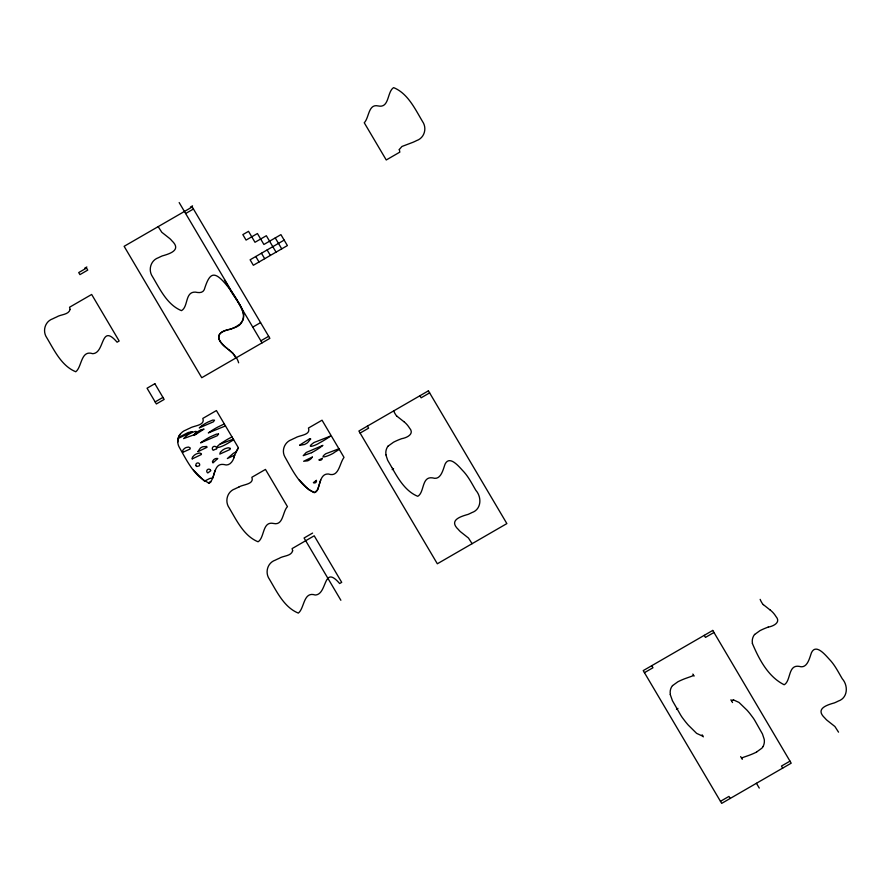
<?xml version="1.0" encoding="UTF-8"?>
<svg xmlns="http://www.w3.org/2000/svg" width="891" height="891" viewBox="0 0 891 891"><rect width="100%" height="100%" fill="white"/><g stroke="black" fill="none" stroke-linecap="round" stroke-linejoin="round"><path stroke-width="1.34" d="M234.288 456.292C233.308 461.237 229.388 466.65 223.886 464.501C212.704 462.752 215.889 479.002 209.029 482.922A3.196 3.096 -21.6 0 1 208.204 482.889L210.911 481.864A2.951 2.851 -21.6 0 1 209.029 482.978C194.349 476.73 186.887 460.625 179.325 447.36C175.527 440.822 179.024 432.391 186.007 429.974A57.392 55.587 -21.6 0 1 189.816 428.192C193.792 425.508 205.453 425.653 202.825 418.414L216.413 410.562L238.398 447.772L235.77 452.071A28.612 27.71 -21.6 0 0 233.397 453.307L227.361 458.542L234.667 455.167L238.398 447.772M320.671 480.071L317.653 489.682L314.657 492.556C299.966 486.408 292.515 470.225 284.953 456.994C281.155 450.456 284.652 442.025 291.635 439.608A57.392 55.587 -21.6 0 1 295.444 437.826C299.421 435.131 311.082 435.287 308.453 428.048L322.041 420.196L344.026 457.406C339.449 463.186 339.014 477.676 328.534 474.023C317.486 473.166 320.86 493.113 313.832 492.534L308.52 489.538L299.086 479.714M234.422 455.914L234.667 455.167L233.654 458.097M215.043 470.437L212.826 477.944L209.775 478.478L204.496 481.14L193.458 470.092M388.253 446.012L393.532 442.203A66.123 64.041 -21.6 0 1 401.741 438.662C406.897 437.782 414.85 433.973 409.492 428.003A25.984 25.171 -21.6 0 0 403.801 421.577M672.582 685.602L677.862 681.793A66.123 64.041 -21.6 0 1 686.081 678.251L690.525 676.681A25.115 24.324 -21.6 0 0 692.563 675.879L693.599 675.333M754.688 634.47L759.956 630.661A66.123 64.041 -21.6 0 1 768.176 627.119M225.49 425.931L208.327 432.892L211.679 430.643A97.687 94.613 -21.6 0 1 217.549 427.19L224.309 423.927M231.983 436.913A87.017 84.277 -21.6 0 0 224.443 441.179C210.61 449.643 219.063 448.886 229.121 442.526A85.48 82.796 -21.6 0 0 233.642 439.731M330.427 436.1L313.955 442.526C304.666 449.175 315.548 445.634 319.412 442.938A98.333 95.237 -21.6 0 0 323.188 440.833L324.825 439.853A70.879 68.652 -21.6 0 0 330.438 436.111M313.487 482.554L316.35 480.416M201.6 425.943L199.272 427.892L213.406 421.811L214.542 420.184L212.749 420.062L207.915 422.089A46.555 45.096 -21.6 0 0 201.589 425.931M299.677 445.121L309.678 438.728M84.701 268.191L86.828 266.966M190.407 207.091L192.534 205.854M185.64 213.517L193.447 209.006M284.162 240.113L250.104 259.793L253.345 265.273L287.392 245.582L280.921 234.634L263.903 244.479L257.432 233.531L246.072 240.091L242.842 234.611L248.522 231.337L254.993 242.285L266.342 235.725L276.043 252.142M252.766 327.12L260.573 322.609M155.145 401.908L162.942 397.397M260.851 340.808L268.659 336.297M360.109 433.071L368.618 428.159L367.404 426.098M429.629 392.886L421.12 397.809L419.906 395.749M392.174 469.624L393.588 468.8M312.596 533.074L304.076 537.997L340.874 600.267M644.438 672.672L652.958 667.749L651.744 665.7M713.969 632.476L705.46 637.399L704.246 635.35M676.503 709.214L677.928 708.401M720.463 801.321L728.972 796.409L730.186 798.459M789.994 761.137L781.474 766.06L782.688 768.109M756.582 752.004L761.861 748.195A9.456 9.155 -21.6 0 0 762.974 746.602M311.616 452.684L303.23 455.669L306.214 452.483L322.876 445.366L319.78 447.761A76.437 74.031 -21.6 0 1 311.605 452.661M198.014 451.637L206.701 447.449M192.222 458.898L201.321 454.544A1.303 1.259 -21.6 0 0 201.277 453.597L199.539 453.018L196.9 453.708A11.984 11.605 -21.6 0 0 194.405 455.145L192.501 457.083L192.178 458.843M182.9 452.26L190.017 449.086A1.659 1.604 -21.6 0 0 190.028 447.75L188.48 447.059L186.275 447.494A7.796 7.551 -21.6 0 0 184.259 448.652L182.8 450.334L182.677 451.993M238.877 487.054C242.853 484.359 254.514 484.515 251.875 477.275L265.462 469.423L287.448 506.634C282.525 511.579 283.438 525.779 273.604 523.474C262.132 520.879 264.772 537.696 258.078 541.784C243.911 536.003 236.705 520.544 229.21 507.937C224.465 501.277 227.227 491.453 235.057 488.836A57.392 55.587 -21.6 0 1 238.877 487.054M201.221 429.83L204.05 429.094L194.049 435.487A1.515 1.47 -21.6 0 1 194.327 434.719M219.999 444.186L233.297 439.152M338.925 448.774L325.627 453.82C316.962 460.524 332.432 454.588 334.749 452.16A85.48 82.796 -21.6 0 0 339.271 449.365M196.577 433.872C190.685 436.612 202.703 427.88 190.941 433.071A30.717 29.748 -21.6 0 0 186.832 435.51L183.624 438.595L193.87 434.864L196.031 432.892A20.281 19.647 -21.6 0 1 201.232 429.841M768.176 627.108C773.343 626.262 781.284 622.419 775.927 616.472A25.984 25.171 -21.6 0 0 770.236 610.034M733.538 699.936L739.007 702.431L747.048 710.216A110.529 107.065 -21.6 0 1 749.877 713.557L753.24 718.046A51.5 49.874 -21.6 0 1 754.955 720.741L762.462 733.995L764.222 739.33A11.75 11.383 -21.6 0 1 763.008 746.613M229.811 288.951C234.533 299.354 247.687 309.377 242.096 321.774A9.099 8.821 -21.6 0 1 241.238 322.943C236.817 331.107 215.667 328.166 219.097 339.348C223.942 348.704 235.714 351.978 238.643 362.815M227.573 348.737C216.324 341.142 214.386 331.53 230.435 329.28A61 59.084 -21.6 0 0 234.266 327.598A57.915 56.088 -21.6 0 0 235.959 326.752L240.258 323.923L242.987 319.98A12.83 12.418 -21.6 0 0 243.544 314.089M228.53 349.428L232.985 353.237L235.814 358.026M770.214 610.068L763.32 604.61M403.779 421.599L396.885 416.142M299.744 445.333L304.522 444.475A21.774 21.083 -21.6 0 0 307.506 442.749L310.614 439.051M230.034 448.307L228.185 447.761L225.267 448.607A14.88 14.412 -21.6 0 0 222.516 450.2L220.367 452.227L219.81 454.087L229.978 449.521A1.481 1.437 -21.6 0 0 230.09 448.284M224.432 279.885L229.8 288.929M730.91 699.803L732.525 702.542M692.853 674.064L694.067 676.113M740.666 756.593L742.281 759.332M756.437 783.278L759.266 788.078M702.108 734.819L703.322 736.868M275.252 237.919L281.723 248.867M267.133 249.959L270.363 255.427M261.453 253.233L264.694 258.713M255.784 256.519L259.014 261.987M179.169 202.569L262.065 342.857M391.817 467.407L387.663 460.235L385.881 454.867M392.073 467.842C398.232 478.857 405.717 491.453 417.756 496.309C424.651 492.422 421.41 476.117 432.614 477.888C440.811 480.706 443.016 469.78 445.055 464.166C449.487 454.878 458.82 466.427 462.719 470.615C468.321 476.329 471.807 483.523 475.839 490.317C481.964 497.156 481.474 509.463 471.829 512.626A57.781 55.966 -21.6 0 1 468.02 514.408C460.012 516.657 448.541 520.377 458.42 529.566A24.057 23.3 -21.6 0 0 460.48 531.727L468.477 538.041L472.107 543.688M838.531 732.157L834.912 726.51L826.915 720.195A24.057 23.3 -21.6 0 1 824.843 718.035C814.975 708.835 826.447 705.126 834.455 702.876A57.781 55.966 -21.6 0 0 838.264 701.094C847.909 697.931 848.399 685.613 842.273 678.775C838.242 671.981 834.744 664.797 829.142 659.084C825.255 654.896 815.922 643.347 811.489 652.624C809.451 658.249 807.246 669.163 799.049 666.345C787.844 664.586 791.085 680.891 784.191 684.767C768.042 676.726 759.054 659.206 752.316 643.324M158.175 226.637L161.806 232.284L169.802 238.599A24.057 23.3 -21.6 0 1 171.863 240.759C181.742 249.948 170.27 253.668 162.262 255.917A57.392 55.587 -21.6 0 0 158.453 257.699C150.612 260.317 147.85 270.129 152.595 276.8C160.09 289.408 167.296 304.867 181.463 310.647C188.458 306.849 184.782 291.702 195.352 292.114C198.504 292.749 202.502 293.328 204.239 289.742C209.396 273.236 213.684 269.505 226.425 284.964C233.509 293.629 240.08 303.419 243.577 314.077M197.947 451.548L200.252 448.195A13.421 12.997 -21.6 0 1 202.669 446.792L206.757 446.458A1.203 1.169 -21.6 0 1 206.656 447.427M670.221 694.457L672.427 700.682L680.512 714.816A49.941 48.37 -21.6 0 0 682.183 717.422L685.424 721.699A135.555 131.289 -21.6 0 0 688.264 725.085L696.606 733.36L702.097 735.899A2.473 2.395 -21.6 0 0 702.676 735.788M309.689 438.784A1.169 1.136 -21.6 0 1 310.658 438.996M316.383 480.405A1.938 1.871 -21.6 0 1 313.432 482.632M177.844 441.936A12.396 12.006 -21.6 0 1 178.089 438.517L192.278 431.69L188.19 432.514L178.334 437.615A10.213 9.89 -21.6 0 1 180.015 434.351M210.61 470.259A2.027 1.96 -21.6 0 0 207.77 469.423A2.027 1.96 -21.6 0 0 207.113 472.286A2.317 2.25 -21.6 0 0 207.859 472.932L210.721 470.793A2.35 2.272 -21.6 0 0 210.51 470.303M196.053 465.781A1.871 1.804 -21.6 0 0 196.878 466.505L199.339 465.815A1.927 1.871 -21.6 0 0 199.116 463.42A1.927 1.871 -21.6 0 0 196.621 463.353A1.927 1.871 -21.6 0 0 196.109 465.748M386.015 454.833A11.282 10.937 -21.6 0 1 388.164 445.945M396.807 416.208A20.549 19.903 -21.6 0 1 393.722 410.896M741.546 758.074A21.562 20.883 -21.6 0 1 743.684 757.205L747.66 755.824A69.487 67.304 -21.6 0 0 756.604 752.049M731.466 700.749A3.274 3.174 -21.6 0 1 733.538 699.914M670.355 694.434A11.282 10.937 -21.6 0 1 672.505 685.547M752.45 643.302A11.282 10.937 -21.6 0 1 754.599 634.414M763.242 604.666A20.549 19.903 -21.6 0 1 760.157 599.365M218.518 434.073L217.248 435.732L200.586 442.849A56.991 55.197 -21.6 0 1 204.184 440.399L206.768 438.806A82.462 79.867 -21.6 0 1 210.098 436.958L216.313 434.162L218.518 434.073M70.099 309.444C68.64 314.991 60.677 314.278 56.556 317.029A57.392 55.587 -21.6 0 0 52.736 318.811C44.906 321.428 42.144 331.24 46.889 337.912C54.384 350.508 61.59 365.967 75.757 371.747C82.017 367.07 80.725 349.729 92.642 353.671C105.205 353.248 100.237 322.564 117.089 342.2L119.16 341.008L91.662 294.464L69.554 307.239L70.099 309.444M292.649 550.783C291.201 556.329 283.227 555.616 279.106 558.367A57.392 55.587 -21.6 0 0 275.286 560.149C267.456 562.767 264.694 572.579 269.438 579.25C276.923 591.824 284.14 607.328 298.307 613.097C304.566 608.408 303.285 591.067 315.191 595.01C327.754 594.587 322.798 563.903 339.638 583.538L341.71 582.346L314.211 535.803L292.114 548.589L292.649 550.783M399.291 149.521L399.825 152.127L386.249 159.979L364.252 122.769C369.186 117.824 368.273 103.623 378.107 105.929C389.579 108.535 386.939 91.706 393.633 87.619C407.8 93.399 415.006 108.858 422.501 121.466C427.246 128.137 424.484 137.949 416.654 140.566A57.392 55.587 -21.6 0 1 412.834 142.348L401.952 146.469L399.291 149.521M212.504 461.505L212.637 462.474A1.292 1.259 -21.6 0 0 213.027 462.875L217.772 458.509L216.223 458.453A5.324 5.157 -21.6 0 0 213.573 459.834L212.504 461.505M312.329 457.083L311.015 458.709A12.674 12.274 -21.6 0 1 307.707 460.814L303.642 461.271L312.329 457.083M86.527 268.057L78.72 272.568L79.934 274.617L87.741 270.107L86.527 268.057M192.233 206.946L124.127 246.317L201.756 377.717L269.873 338.346L192.233 206.946M154.856 383.709L147.06 388.22L156.359 403.957L164.156 399.446L154.856 383.709M428.415 390.837L358.895 431.021L437.336 563.78L506.868 523.596L428.415 390.837M712.755 630.427L643.224 670.611L721.677 803.381L791.197 763.186L712.755 630.427M216.702 448.708L213.216 450.267A2.205 2.138 -21.6 0 1 212.537 447.594A2.205 2.138 -21.6 0 1 215.143 446.413A2.205 2.138 -21.6 0 1 216.702 448.708M322.33 458.342L318.844 459.901A2.228 2.161 -21.6 0 0 322.319 458.342"/></g></svg>
